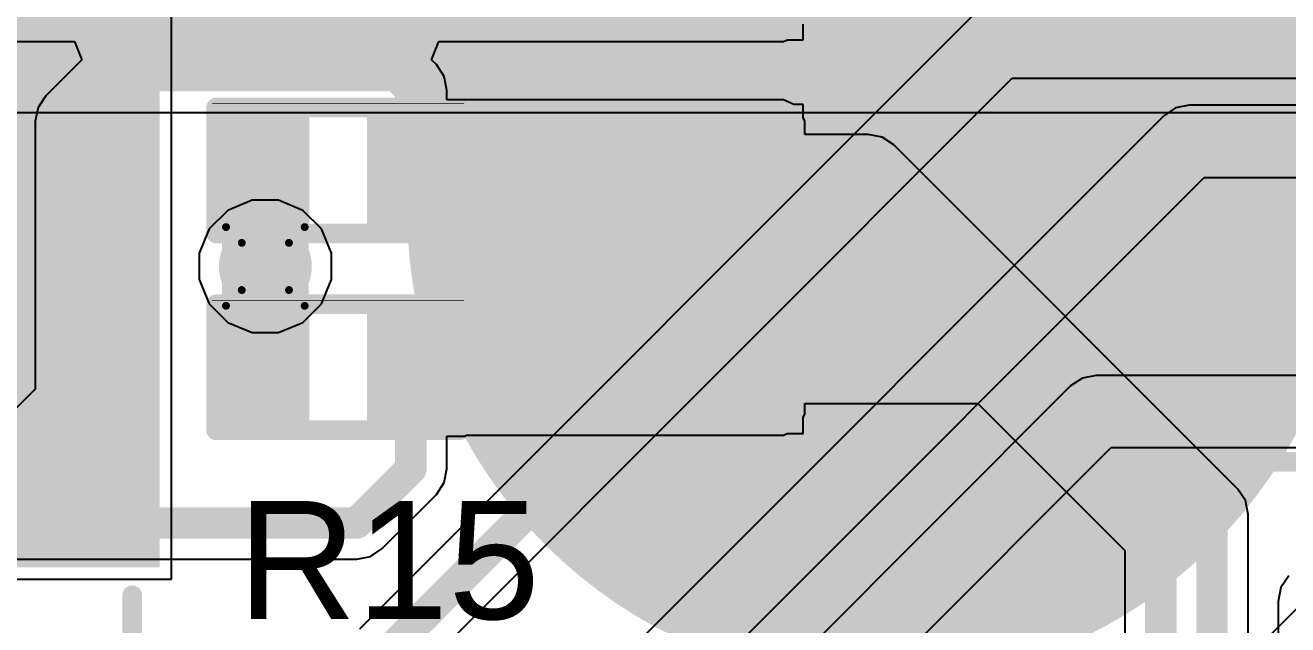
# Model space of a CAD drawing. Header units: inches. Extents: x -22 to 5433, y -13 to 5447.
# Drawn here: x 25.72 to 33.88, y 27.15 to 31.02 of the extents above; entities that cross this region are included whole.
import ezdxf

# ---------------------------------------------------------------- set-up
doc = ezdxf.new("R2010")
doc.units = ezdxf.units.IN
for name, color, linetype in [('Bottom Layer', 5, 'Continuous'), ('Bottom Overlay', 54, 'Continuous'), ('Bottom Paste', 16, 'Continuous'), ('Bottom Solder', 6, 'Continuous'), ('Drill Drawing', 1, 'Continuous'), ('Ground', 16, 'Continuous'), ('Power', 76, 'Continuous'), ('Top Layer', 1, 'Continuous'), ('Top Overlay', 2, 'Continuous'), ('Top Paste', 8, 'Continuous'), ('Top Solder', 216, 'Continuous'), ('Via Holes', 16, 'Continuous')]:
    doc.layers.add(name, color=color, linetype=linetype)
doc.styles.add('Arial', font='', dxfattribs={"height": 0.2})
doc.styles.get('Arial').set_extended_font_data('Arial')

msp = doc.modelspace()

# ---------------------------------------------------------------- hatches: boundary and pattern name
at = {"layer": 'Bottom Layer'}
for points in [[(23.0043, 27.5917), (26.5043, 27.5917), (26.5043, 34.2866), (23.0043, 34.2866)], [(23.0404, 32.0696), (26.5404, 32.0696), (26.5404, 27.5696), (23.0404, 27.5696)]]:
    msp.add_hatch(color=5, dxfattribs=at).paths.add_polyline_path(points)
h = msp.add_hatch(color=5, dxfattribs=at)
edge = h.paths.add_edge_path()
edge.add_arc((31.2404, 29.8196), 3, 0, 360)
h = msp.add_hatch(color=5, dxfattribs=at)
edge = h.paths.add_edge_path()
edge.add_arc((27.2738, 29.4606), 0.3, 0, 360)
at = {"layer": 'Bottom Paste'}
h = msp.add_hatch(color=16, dxfattribs=at)
edge = h.paths.add_edge_path()
edge.add_arc((31.2404, 29.8196), 3, 0, 360)
msp.add_hatch(color=16, dxfattribs=at).paths.add_polyline_path([(23.0404, 32.0696), (26.5404, 32.0696), (26.5404, 27.5696), (23.0404, 27.5696)])
at = {"layer": 'Bottom Solder'}
h = msp.add_hatch(color=6, dxfattribs=at)
edge = h.paths.add_edge_path()
edge.add_arc((31.2404, 29.8196), 3.0508, 0, 360)
msp.add_hatch(color=6, dxfattribs=at).paths.add_polyline_path([(22.9896, 32.1204), (26.5912, 32.1204), (26.5912, 27.5188), (22.9896, 27.5188)])
at = {"layer": 'Ground'}
h = msp.add_hatch(color=16, dxfattribs=at)
edge = h.paths.add_edge_path()
edge.add_arc((27.2738, 29.4606), 0.3, 0, 360)
at = {"layer": 'Power'}
h = msp.add_hatch(color=76, dxfattribs=at)
edge = h.paths.add_edge_path()
edge.add_arc((27.2738, 29.4606), 0.3, 0, 360)
at = {"layer": 'Top Layer'}
for points in [[(27.0452, 28.4925), (27.5022, 28.4925), (27.5022, 30.3975), (27.0452, 30.3975)], [(27.5024, 30.3975), (27.5024, 29.7625), (27.0452, 29.7625), (27.0452, 30.3975)], [(27.985, 29.78), (30.6193, 29.78), (30.6193, 30.3975), (27.985, 30.3975)], [(28.4422, 30.3975), (28.4422, 29.7625), (27.985, 29.7625), (27.985, 30.3975)], [(30.6193, 30.38), (30.6193, 29.78), (29.0693, 29.78), (29.0693, 30.38)], [(27.5022, 29.1275), (27.5022, 28.4925), (27.045, 28.4925), (27.045, 29.1275)], [(27.9848, 28.51), (30.6191, 28.51), (30.6191, 29.1275), (27.9848, 29.1275)], [(28.442, 29.1275), (28.442, 28.4925), (27.9848, 28.4925), (27.9848, 29.1275)], [(30.6193, 29.11), (30.6193, 28.51), (29.0693, 28.51), (29.0693, 29.11)]]:
    msp.add_hatch(color=1, dxfattribs=at).paths.add_polyline_path(points)
h = msp.add_hatch(color=1, dxfattribs=at)
edge = h.paths.add_edge_path()
edge.add_arc((27.2738, 29.4606), 0.3, 0, 360)
at = {"layer": 'Top Paste'}
for points in [[(27.5024, 30.3975), (27.5024, 29.7625), (27.0452, 29.7625), (27.0452, 30.3975)], [(28.4422, 30.3975), (28.4422, 29.7625), (27.985, 29.7625), (27.985, 30.3975)], [(30.6193, 30.38), (30.6193, 29.78), (29.0693, 29.78), (29.0693, 30.38)], [(27.5022, 29.1275), (27.5022, 28.4925), (27.045, 28.4925), (27.045, 29.1275)], [(28.442, 29.1275), (28.442, 28.4925), (27.9848, 28.4925), (27.9848, 29.1275)], [(30.6193, 29.11), (30.6193, 28.51), (29.0693, 28.51), (29.0693, 29.11)]]:
    msp.add_hatch(color=8, dxfattribs=at).paths.add_polyline_path(points)
at = {"layer": 'Top Solder'}
for points in [[(30.7209, 31.7516), (30.7209, 30.9484), (28.9677, 30.9484), (28.9677, 31.7516)], [(27.5574, 30.4525), (27.5574, 29.7075), (26.9902, 29.7075), (26.9902, 30.4525)], [(28.4972, 30.4525), (28.4972, 29.7075), (27.93, 29.7075), (27.93, 30.4525)], [(30.7209, 30.4816), (30.7209, 29.6784), (28.9677, 29.6784), (28.9677, 30.4816)], [(30.7209, 29.2116), (30.7209, 28.4084), (28.9677, 28.4084), (28.9677, 29.2116)], [(27.5572, 29.1825), (27.5572, 28.4375), (26.99, 28.4375), (26.99, 29.1825)], [(28.497, 29.1825), (28.497, 28.4375), (27.9298, 28.4375), (27.9298, 29.1825)]]:
    msp.add_hatch(color=216, dxfattribs=at).paths.add_polyline_path(points)
at = {"layer": 'Via Holes'}
h = msp.add_hatch(color=7, dxfattribs=at)
edge = h.paths.add_edge_path()
edge.add_arc((27.2738, 29.4606), 0.15, 0, 360)

# ---------------------------------------------------------------- linework, layer by layer
at = {"layer": 'Bottom Layer'}
for p, q in [((26.6674, 27.4426), (26.6674, 32.1966)), ((27.1889, 29.8876), (27.0319, 29.8226)), ((27.3587, 29.8876), (27.1889, 29.8876)), ((27.5157, 29.8226), (27.3587, 29.8876)), ((27.0319, 29.8226), (26.9118, 29.7025)), ((27.6358, 29.7025), (27.5157, 29.8226)), ((26.9118, 29.7025), (26.8468, 29.5456)), ((27.7008, 29.5456), (27.6358, 29.7025)), ((26.8468, 29.5456), (26.8468, 29.3757)), ((27.7008, 29.3757), (27.7008, 29.5456)), ((26.8468, 29.3757), (26.9118, 29.2188)), ((27.6358, 29.2188), (27.7008, 29.3757)), ((26.9118, 29.2188), (27.0319, 29.0987)), ((27.5157, 29.0987), (27.6358, 29.2188)), ((27.0319, 29.0987), (27.1889, 29.0336)), ((27.1889, 29.0336), (27.3587, 29.0336)), ((27.3587, 29.0336), (27.5157, 29.0987)), ((25.0152, 27.4426), (26.6674, 27.4426))]:
    msp.add_line(p, q, dxfattribs=at)
at = {"layer": 'Bottom Overlay'}
msp.add_lwpolyline([(26.4144, 26.8986, 0.127, 0.127, 0), (26.4144, 27.3385, 0.127, 0.127, 0)], format="xyseb", dxfattribs=at)
msp.add_lwpolyline([(26.3826, 27.3385, 0.0635, 0.0635, 1), (26.4461, 27.3385, 0.0635, 0.0635, 1)], format="xyseb", close=True, dxfattribs=at)
at = {"layer": 'Drill Drawing'}
for points in [[(27.0198, 29.7146, 0.0508, 0.0508, 0), (27.5278, 29.7146, 0.0508, 0.0508, 0)], [(27.0198, 29.2066, 0.0508, 0.0508, 0), (27.0198, 29.7146, 0.0508, 0.0508, 0)], [(27.5278, 29.2066, 0.0508, 0.0508, 0), (27.5278, 29.7146, 0.0508, 0.0508, 0)], [(27.1214, 29.613, 0.0508, 0.0508, 0), (27.4262, 29.613, 0.0508, 0.0508, 0)], [(27.1214, 29.3082, 0.0508, 0.0508, 0), (27.1214, 29.613, 0.0508, 0.0508, 0)], [(27.4262, 29.3082, 0.0508, 0.0508, 0), (27.4262, 29.613, 0.0508, 0.0508, 0)], [(27.1214, 29.3082, 0.0508, 0.0508, 0), (27.4262, 29.3082, 0.0508, 0.0508, 0)], [(27.0198, 29.2066, 0.0508, 0.0508, 0), (27.5278, 29.2066, 0.0508, 0.0508, 0)]]:
    msp.add_lwpolyline(points, format="xyseb", dxfattribs=at)
for points in [[(27.0071, 29.7146, 0.0254, 0.0254, 1), (27.0325, 29.7146, 0.0254, 0.0254, 1)], [(27.0071, 29.7146, 0.0254, 0.0254, 1), (27.0325, 29.7146, 0.0254, 0.0254, 1)], [(27.5151, 29.7146, 0.0254, 0.0254, 1), (27.5405, 29.7146, 0.0254, 0.0254, 1)], [(27.5151, 29.7146, 0.0254, 0.0254, 1), (27.5405, 29.7146, 0.0254, 0.0254, 1)], [(27.1087, 29.613, 0.0254, 0.0254, 1), (27.1341, 29.613, 0.0254, 0.0254, 1)], [(27.1087, 29.613, 0.0254, 0.0254, 1), (27.1341, 29.613, 0.0254, 0.0254, 1)], [(27.4135, 29.613, 0.0254, 0.0254, 1), (27.4389, 29.613, 0.0254, 0.0254, 1)], [(27.4135, 29.613, 0.0254, 0.0254, 1), (27.4389, 29.613, 0.0254, 0.0254, 1)], [(27.1087, 29.3082, 0.0254, 0.0254, 1), (27.1341, 29.3082, 0.0254, 0.0254, 1)], [(27.1087, 29.3082, 0.0254, 0.0254, 1), (27.1341, 29.3082, 0.0254, 0.0254, 1)], [(27.4135, 29.3082, 0.0254, 0.0254, 1), (27.4389, 29.3082, 0.0254, 0.0254, 1)], [(27.4135, 29.3082, 0.0254, 0.0254, 1), (27.4389, 29.3082, 0.0254, 0.0254, 1)], [(27.0071, 29.2066, 0.0254, 0.0254, 1), (27.0325, 29.2066, 0.0254, 0.0254, 1)], [(27.0071, 29.2066, 0.0254, 0.0254, 1), (27.0325, 29.2066, 0.0254, 0.0254, 1)], [(27.5151, 29.2066, 0.0254, 0.0254, 1), (27.5405, 29.2066, 0.0254, 0.0254, 1)], [(27.5151, 29.2066, 0.0254, 0.0254, 1), (27.5405, 29.2066, 0.0254, 0.0254, 1)]]:
    msp.add_lwpolyline(points, format="xyseb", close=True, dxfattribs=at)
at = {"layer": 'Ground'}
for p, q in [((31.8358, 31.0733), (27.8813, 27.1188)), ((28.211, 26.7891), (32.0972, 30.6754)), ((32.0972, 30.6754), (57.3083, 30.6754)), ((33.2399, 30.5012), (33.1507, 30.4835)), ((49.5675, 30.5012), (33.2399, 30.5012)), ((33.0751, 30.4329), (29.1259, 26.4838)), ((33.1507, 30.4835), (33.0751, 30.4329)), ((29.4556, 26.1541), (33.3365, 30.0351)), ((33.3365, 30.0351), (44.6471, 30.0351)), ((27.1889, 29.8876), (27.0319, 29.8226)), ((27.3587, 29.8876), (27.1889, 29.8876)), ((27.5157, 29.8226), (27.3587, 29.8876)), ((27.0319, 29.8226), (26.9118, 29.7025)), ((27.6358, 29.7025), (27.5157, 29.8226)), ((26.9118, 29.7025), (26.8468, 29.5456)), ((27.7008, 29.5456), (27.6358, 29.7025)), ((26.8468, 29.5456), (26.8468, 29.3757)), ((27.7008, 29.3757), (27.7008, 29.5456)), ((26.8468, 29.3757), (26.9118, 29.2188)), ((27.6358, 29.2188), (27.7008, 29.3757)), ((26.9118, 29.2188), (27.0319, 29.0987)), ((27.5157, 29.0987), (27.6358, 29.2188)), ((27.0319, 29.0987), (27.1889, 29.0336)), ((27.1889, 29.0336), (27.3587, 29.0336)), ((27.3587, 29.0336), (27.5157, 29.0987)), ((32.5498, 28.7395), (32.4742, 28.689)), ((32.639, 28.7573), (32.5498, 28.7395)), ((57.2415, 28.7573), (32.639, 28.7573)), ((32.4742, 28.689), (23.6327, 19.8476)), ((25.3906, 20.9462), (32.7355, 28.2911)), ((32.7355, 28.2911), (57.1449, 28.2911)), ((34.6559, 27.9745), (26.5125, 19.831))]:
    msp.add_line(p, q, dxfattribs=at)
for points in [[(27.7876, 26.6954, 0.2032, 0.2032, 0), (32.0006, 30.9084, 0.2032, 0.2032, 0)], [(32.0006, 30.9084, 0.2032, 0.2032, 0), (57.4049, 30.9084, 0.2032, 0.2032, 0)], [(29.0322, 26.0604, 0.2032, 0.2032, 0), (33.2399, 30.2681, 0.2032, 0.2032, 0)], [(33.2399, 30.2681, 0.2032, 0.2032, 0), (49.5675, 30.2681, 0.2032, 0.2032, 0)], [(23.7293, 19.6145, 0.2032, 0.2032, 0), (32.639, 28.5242, 0.2032, 0.2032, 0)], [(32.639, 28.5242, 0.2032, 0.2032, 0), (57.2415, 28.5242, 0.2032, 0.2032, 0)]]:
    msp.add_lwpolyline(points, format="xyseb", dxfattribs=at)
for points in [[(31.9498, 30.9084, 0.1016, 0.1016, 1), (32.0514, 30.9084, 0.1016, 0.1016, 1)], [(31.9498, 30.9084, 0.1016, 0.1016, 1), (32.0514, 30.9084, 0.1016, 0.1016, 1)], [(33.1891, 30.2681, 0.1016, 0.1016, 1), (33.2907, 30.2681, 0.1016, 0.1016, 1)], [(33.1891, 30.2681, 0.1016, 0.1016, 1), (33.2907, 30.2681, 0.1016, 0.1016, 1)], [(32.5882, 28.5242, 0.1016, 0.1016, 1), (32.6898, 28.5242, 0.1016, 0.1016, 1)], [(32.5882, 28.5242, 0.1016, 0.1016, 1), (32.6898, 28.5242, 0.1016, 0.1016, 1)]]:
    msp.add_lwpolyline(points, format="xyseb", close=True, dxfattribs=at)
at = {"layer": 'Power'}
for p, q in [((8.3272, 30.4552), (51.8599, 30.4552)), ((33.8827, 27.4636), (33.8321, 27.3879)), ((33.8321, 27.3879), (33.8144, 27.2988)), ((33.8144, 27.2988), (33.8144, 20.1902))]:
    msp.add_line(p, q, dxfattribs=at)
msp.add_lwpolyline([(8.1395, 30.9084, 0.635, 0.635, 0), (52.0476, 30.9084, 0.635, 0.635, 0)], format="xyseb", dxfattribs=at)
at = {"layer": 'Top Layer'}
for p, q in [((30.7463, 30.923), (30.7463, 31.0247)), ((23.0043, 30.9125), (26.0405, 30.9125)), ((26.0405, 30.9125), (26.0892, 30.7952)), ((28.3463, 30.7952), (28.3949, 30.9125)), ((28.3949, 30.9125), (30.6193, 30.9125)), ((30.6193, 30.9125), (30.6446, 30.923)), ((30.6446, 30.923), (30.7463, 30.923)), ((26.0892, 30.7952), (25.8563, 30.5623)), ((28.3784, 30.7631), (28.3463, 30.7952)), ((28.4289, 30.6875), (28.3784, 30.7631)), ((28.4467, 30.5983), (28.4289, 30.6875)), ((28.4467, 30.535), (28.4467, 30.5983)), ((25.8563, 30.5623), (25.8057, 30.4867)), ((30.6193, 30.535), (28.4467, 30.535)), ((30.6868, 30.507), (30.6193, 30.535)), ((30.7463, 30.507), (30.6868, 30.507)), ((30.7463, 30.4228), (30.7463, 30.507)), ((25.8057, 30.4867), (25.788, 30.3975)), ((30.7568, 30.3975), (30.7463, 30.4228)), ((25.788, 30.3975), (25.788, 28.6682)), ((30.7568, 30.3131), (30.7568, 30.3975)), ((31.1674, 30.3131), (30.7568, 30.3131)), ((31.2566, 30.2953), (31.1674, 30.3131)), ((31.3322, 30.2448), (31.2566, 30.2953)), ((33.5519, 28.0252), (31.3322, 30.2448)), ((25.788, 28.6682), (25.4927, 28.3729)), ((30.7566, 28.51), (30.7566, 28.5769)), ((30.7566, 28.5769), (31.8739, 28.5769)), ((31.8739, 28.5769), (32.8238, 27.627)), ((30.7463, 28.4851), (30.7566, 28.51)), ((30.7463, 28.383), (30.7463, 28.4851)), ((28.569, 28.3655), (28.569, 28.3725)), ((28.569, 28.3725), (30.6191, 28.3725)), ((30.6191, 28.3725), (30.6444, 28.383)), ((30.6444, 28.383), (30.7463, 28.383)), ((28.4465, 28.1543), (28.4465, 28.3655)), ((28.4465, 28.3655), (28.569, 28.3655)), ((28.4288, 28.0651), (28.4465, 28.1543)), ((28.3782, 27.9894), (28.4288, 28.0651)), ((28.0286, 27.6398), (28.3782, 27.9894)), ((33.6024, 27.9495), (33.5519, 28.0252)), ((33.6201, 27.8603), (33.6024, 27.9495)), ((33.6201, 22.8058), (33.6201, 27.8603)), ((27.953, 27.5893), (28.0286, 27.6398)), ((24.749, 27.5715), (27.8638, 27.5715)), ((27.8638, 27.5715), (27.953, 27.5893)), ((32.8238, 27.627), (32.8238, 23.0745))]:
    msp.add_line(p, q, dxfattribs=at)
for points in [[(26.0211, 30.3975, 0.2032, 0.2032, 0), (26.4304, 30.8068, 0.2032, 0.2032, 0)], [(26.4304, 30.8068, 0.2032, 0.2032, 0), (28.005, 30.8068, 0.2032, 0.2032, 0)], [(28.005, 30.8068, 0.2032, 0.2032, 0), (28.2136, 30.5983, 0.2032, 0.2032, 0)], [(28.2136, 30.08, 0.2032, 0.2032, 0), (28.2136, 30.5983, 0.2032, 0.2032, 0)], [(26.0211, 28.5716, 0.2032, 0.2032, 0), (26.0211, 30.3975, 0.2032, 0.2032, 0)], [(29.8443, 30.08, 0.2032, 0.2032, 0), (31.1674, 30.08, 0.2032, 0.2032, 0)], [(31.1674, 30.08, 0.2032, 0.2032, 0), (33.3871, 27.8603, 0.2032, 0.2032, 0)], [(28.2134, 28.81, 0.2032, 0.2032, 0), (29.8443, 28.81, 0.2032, 0.2032, 0)], [(28.2134, 28.1543, 0.2032, 0.2032, 0), (28.2134, 28.81, 0.2032, 0.2032, 0)], [(29.8443, 28.81, 0.2032, 0.2032, 0), (31.9704, 28.81, 0.2032, 0.2032, 0)], [(31.9704, 28.81, 0.2032, 0.2032, 0), (32.0243, 28.7561, 0.2032, 0.2032, 0)], [(32.0243, 28.7561, 0.2032, 0.2032, 0), (33.0569, 27.7236, 0.2032, 0.2032, 0)], [(25.5893, 28.1398, 0.2032, 0.2032, 0), (26.0211, 28.5716, 0.2032, 0.2032, 0)], [(27.8638, 27.8046, 0.2032, 0.2032, 0), (28.2134, 28.1543, 0.2032, 0.2032, 0)], [(20.6415, 27.8046, 0.2032, 0.2032, 0), (27.8638, 27.8046, 0.2032, 0.2032, 0)], [(33.3871, 22.8058, 0.2032, 0.2032, 0), (33.3871, 27.8603, 0.2032, 0.2032, 0)], [(33.0569, 22.978, 0.2032, 0.2032, 0), (33.0569, 27.7236, 0.2032, 0.2032, 0)]]:
    msp.add_lwpolyline(points, format="xyseb", dxfattribs=at)
for points in [[(26.3796, 30.8068, 0.1016, 0.1016, 1), (26.4812, 30.8068, 0.1016, 0.1016, 1)], [(26.3796, 30.8068, 0.1016, 0.1016, 1), (26.4812, 30.8068, 0.1016, 0.1016, 1)], [(27.9542, 30.8068, 0.1016, 0.1016, 1), (28.0558, 30.8068, 0.1016, 0.1016, 1)], [(27.9542, 30.8068, 0.1016, 0.1016, 1), (28.0558, 30.8068, 0.1016, 0.1016, 1)], [(28.1628, 30.5983, 0.1016, 0.1016, 1), (28.2644, 30.5983, 0.1016, 0.1016, 1)], [(28.1628, 30.5983, 0.1016, 0.1016, 1), (28.2644, 30.5983, 0.1016, 0.1016, 1)], [(25.9703, 30.3975, 0.1016, 0.1016, 1), (26.0719, 30.3975, 0.1016, 0.1016, 1)], [(25.9703, 30.3975, 0.1016, 0.1016, 1), (26.0719, 30.3975, 0.1016, 0.1016, 1)], [(28.1628, 30.08, 0.1016, 0.1016, 1), (28.2644, 30.08, 0.1016, 0.1016, 1)], [(29.7935, 30.08, 0.1016, 0.1016, 1), (29.8951, 30.08, 0.1016, 0.1016, 1)], [(31.1166, 30.08, 0.1016, 0.1016, 1), (31.2182, 30.08, 0.1016, 0.1016, 1)], [(31.1166, 30.08, 0.1016, 0.1016, 1), (31.2182, 30.08, 0.1016, 0.1016, 1)], [(28.1626, 28.81, 0.1016, 0.1016, 1), (28.2642, 28.81, 0.1016, 0.1016, 1)], [(28.1626, 28.81, 0.1016, 0.1016, 1), (28.2642, 28.81, 0.1016, 0.1016, 1)], [(29.7935, 28.81, 0.1016, 0.1016, 1), (29.8951, 28.81, 0.1016, 0.1016, 1)], [(29.7935, 28.81, 0.1016, 0.1016, 1), (29.8951, 28.81, 0.1016, 0.1016, 1)], [(31.9196, 28.81, 0.1016, 0.1016, 1), (32.0212, 28.81, 0.1016, 0.1016, 1)], [(31.9196, 28.81, 0.1016, 0.1016, 1), (32.0212, 28.81, 0.1016, 0.1016, 1)], [(31.9735, 28.7561, 0.1016, 0.1016, 1), (32.0751, 28.7561, 0.1016, 0.1016, 1)], [(31.9735, 28.7561, 0.1016, 0.1016, 1), (32.0751, 28.7561, 0.1016, 0.1016, 1)], [(25.9703, 28.5716, 0.1016, 0.1016, 1), (26.0719, 28.5716, 0.1016, 0.1016, 1)], [(25.9703, 28.5716, 0.1016, 0.1016, 1), (26.0719, 28.5716, 0.1016, 0.1016, 1)], [(28.1626, 28.1543, 0.1016, 0.1016, 1), (28.2642, 28.1543, 0.1016, 0.1016, 1)], [(28.1626, 28.1543, 0.1016, 0.1016, 1), (28.2642, 28.1543, 0.1016, 0.1016, 1)], [(27.813, 27.8046, 0.1016, 0.1016, 1), (27.9146, 27.8046, 0.1016, 0.1016, 1)], [(27.813, 27.8046, 0.1016, 0.1016, 1), (27.9146, 27.8046, 0.1016, 0.1016, 1)], [(33.3363, 27.8603, 0.1016, 0.1016, 1), (33.4379, 27.8603, 0.1016, 0.1016, 1)], [(33.3363, 27.8603, 0.1016, 0.1016, 1), (33.4379, 27.8603, 0.1016, 0.1016, 1)], [(33.0061, 27.7236, 0.1016, 0.1016, 1), (33.1077, 27.7236, 0.1016, 0.1016, 1)], [(33.0061, 27.7236, 0.1016, 0.1016, 1), (33.1077, 27.7236, 0.1016, 0.1016, 1)]]:
    msp.add_lwpolyline(points, format="xyseb", close=True, dxfattribs=at)
at = {"layer": 'Top Overlay'}
for points in [[(26.9563, 30.4864, 0.127, 0.127, 0), (28.5311, 30.4864, 0.127, 0.127, 0)], [(26.9563, 29.6736, 0.127, 0.127, 0), (26.9563, 30.4864, 0.127, 0.127, 0)], [(26.9309, 30.5118, 0.00323, 0.00323, 0), (28.5565, 30.5118, 0.00323, 0.00323, 0)], [(28.5311, 29.6736, 0.127, 0.127, 0), (28.5311, 30.4864, 0.127, 0.127, 0)], [(26.9563, 29.6736, 0.127, 0.127, 0), (28.5311, 29.6736, 0.127, 0.127, 0)], [(26.9561, 29.2164, 0.127, 0.127, 0), (28.5309, 29.2164, 0.127, 0.127, 0)], [(26.9561, 28.4036, 0.127, 0.127, 0), (26.9561, 29.2164, 0.127, 0.127, 0)], [(28.5309, 28.4036, 0.127, 0.127, 0), (28.5309, 29.2164, 0.127, 0.127, 0)], [(26.9307, 29.2418, 0.00323, 0.00323, 0), (28.5563, 29.2418, 0.00323, 0.00323, 0)], [(26.9561, 28.4036, 0.127, 0.127, 0), (28.5309, 28.4036, 0.127, 0.127, 0)], [(30.7409, 28.2004, 0.127, 0.127, 0), (34.3731, 28.2004, 0.127, 0.127, 0)]]:
    msp.add_lwpolyline(points, format="xyseb", dxfattribs=at)
for points in [[(26.9245, 30.4864, 0.0635, 0.0635, 1), (26.988, 30.4864, 0.0635, 0.0635, 1)], [(26.9245, 30.4864, 0.0635, 0.0635, 1), (26.988, 30.4864, 0.0635, 0.0635, 1)], [(26.9301, 30.5118, 0.00161, 0.00161, 1), (26.9317, 30.5118, 0.00161, 0.00161, 1)], [(28.4993, 30.4864, 0.0635, 0.0635, 1), (28.5628, 30.4864, 0.0635, 0.0635, 1)], [(28.4993, 30.4864, 0.0635, 0.0635, 1), (28.5628, 30.4864, 0.0635, 0.0635, 1)], [(28.5557, 30.5118, 0.00161, 0.00161, 1), (28.5573, 30.5118, 0.00161, 0.00161, 1)], [(26.9245, 29.6736, 0.0635, 0.0635, 1), (26.988, 29.6736, 0.0635, 0.0635, 1)], [(26.9245, 29.6736, 0.0635, 0.0635, 1), (26.988, 29.6736, 0.0635, 0.0635, 1)], [(28.4993, 29.6736, 0.0635, 0.0635, 1), (28.5628, 29.6736, 0.0635, 0.0635, 1)], [(28.4993, 29.6736, 0.0635, 0.0635, 1), (28.5628, 29.6736, 0.0635, 0.0635, 1)], [(26.9244, 29.2164, 0.0635, 0.0635, 1), (26.9879, 29.2164, 0.0635, 0.0635, 1)], [(26.9244, 29.2164, 0.0635, 0.0635, 1), (26.9879, 29.2164, 0.0635, 0.0635, 1)], [(28.4992, 29.2164, 0.0635, 0.0635, 1), (28.5627, 29.2164, 0.0635, 0.0635, 1)], [(28.4992, 29.2164, 0.0635, 0.0635, 1), (28.5627, 29.2164, 0.0635, 0.0635, 1)], [(26.9299, 29.2418, 0.00161, 0.00161, 1), (26.9315, 29.2418, 0.00161, 0.00161, 1)], [(28.5555, 29.2418, 0.00161, 0.00161, 1), (28.5571, 29.2418, 0.00161, 0.00161, 1)], [(26.9244, 28.4036, 0.0635, 0.0635, 1), (26.9879, 28.4036, 0.0635, 0.0635, 1)], [(26.9244, 28.4036, 0.0635, 0.0635, 1), (26.9879, 28.4036, 0.0635, 0.0635, 1)], [(28.4992, 28.4036, 0.0635, 0.0635, 1), (28.5627, 28.4036, 0.0635, 0.0635, 1)], [(28.4992, 28.4036, 0.0635, 0.0635, 1), (28.5627, 28.4036, 0.0635, 0.0635, 1)], [(30.7091, 28.2004, 0.0635, 0.0635, 1), (30.7726, 28.2004, 0.0635, 0.0635, 1)]]:
    msp.add_lwpolyline(points, format="xyseb", close=True, dxfattribs=at)

# ---------------------------------------------------------------- texts
at = {"layer": 'Top Overlay', "style": 'Arial'}
msp.add_text('R15', height=0.762, dxfattribs=at).set_placement((27.0944, 27.1845))

doc.saveas('drawing.dxf')
